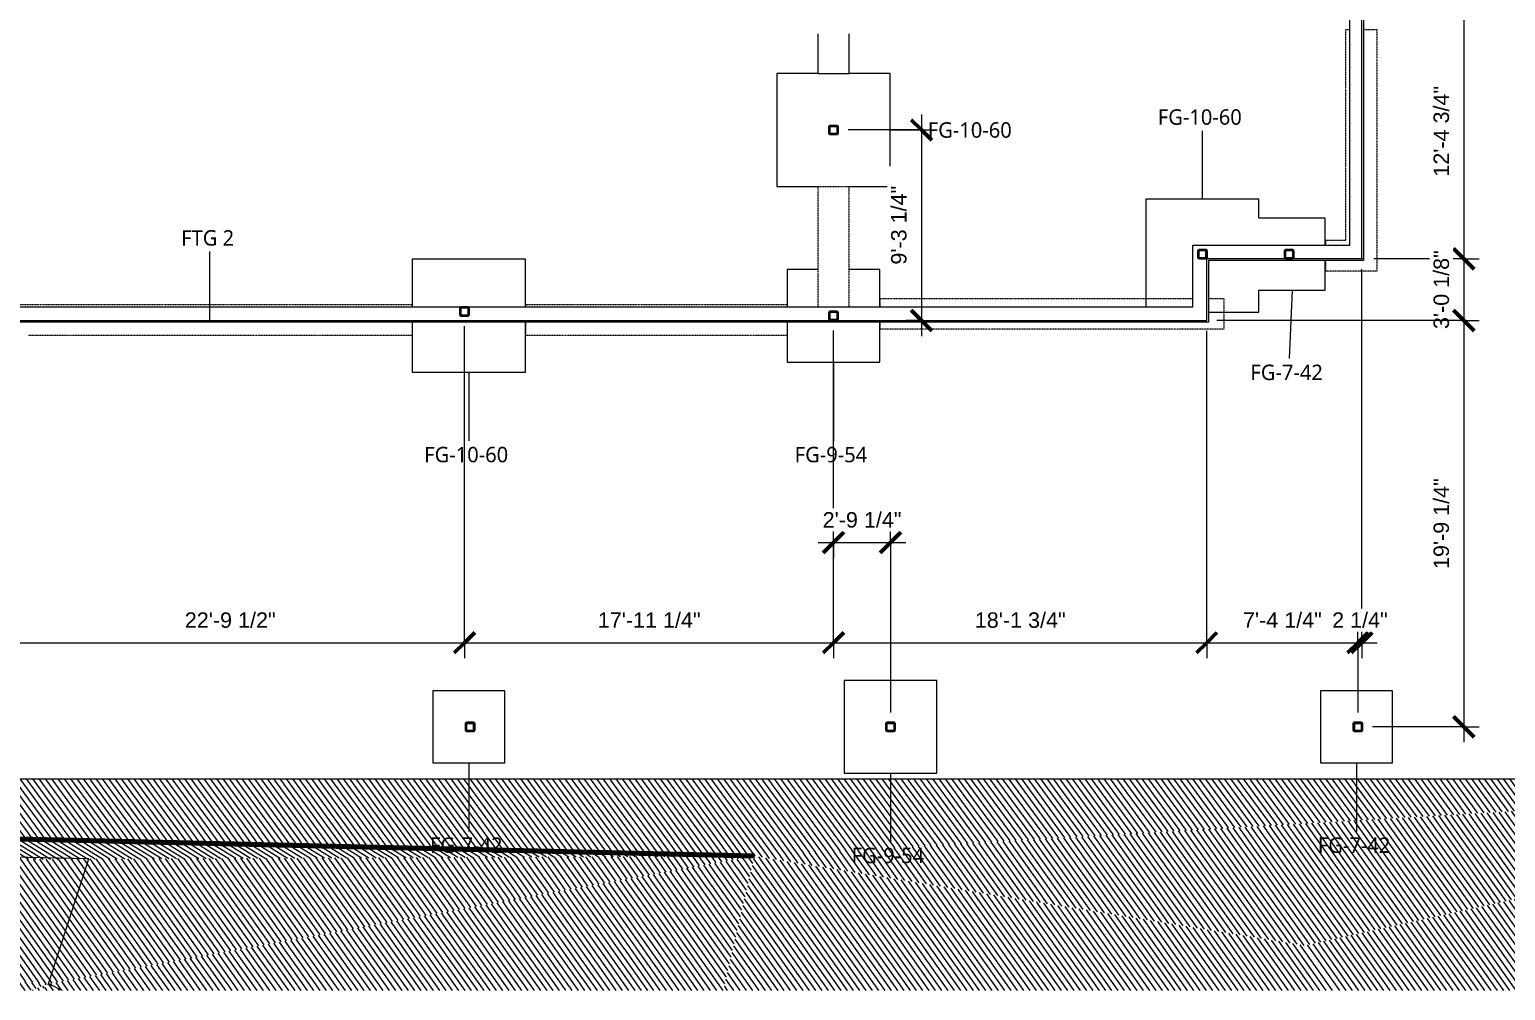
# Model space of a CAD drawing. Header units: inches. Extents: x -11546 to -8152, y -1759 to 1223.
# Drawn here: x -9999 to -9138, y -1759 to -1198 of the extents above; entities that cross this region are included whole.
import ezdxf

# ---------------------------------------------------------------- set-up
doc = ezdxf.new("R2010")
doc.units = ezdxf.units.IN
doc.header["$MEASUREMENT"] = 0
doc.linetypes.add('_Callout Lines', pattern=[0.3125, 0.1875, -0.0625, 0, -0.0625])
for name, color, linetype, lineweight in [('A-ANNO-DIMS', 211, 'Continuous', 9), ('A-ANNO-DIMS-96', 211, 'Continuous', 9), ('A-ANNO-IDEN', 131, 'Continuous', 9), ('A-WALL', 113, 'Continuous', 13), ('C-TOPO', 7, 'Continuous', 9), ('C-TOPO-MAJR', 7, 'Continuous', 70), ('C-TOPO-MINR', 7, 'Continuous', 9), ('C-TOPO-PATT', 8, 'Continuous', 70), ('G-ANNO-TEXT', 231, 'Continuous', 9), ('S-COLS', 52, 'Continuous', 9), ('S-FNDN', 32, 'Continuous', 13)]:
    doc.layers.add(name, color=color, linetype=linetype, lineweight=lineweight)
doc.styles.add('Arial', font='arial.ttf', dxfattribs={"height": 9})
doc.styles.add('Arial_1', font='arial.ttf', dxfattribs={"height": 48})
doc.styles.add('Trebuchet MS', font='trebuc.ttf', dxfattribs={"height": 9})
doc.dimstyles.new('Linear_-_3_32__Arial', dxfattribs={"dimscale": 12, "dimtxt": 9.182335, "dimasz": 1, "dimexe": 0.75, "dimexo": 0.5, "dimgap": 0.5, "dimtad": 1, "dimdec": 3, "dimrnd": 0.125, "dimzin": 3, "dimdsep": 46, "dimlunit": 4, "dimtxsty": 'Arial', "dimblk1": 'OBLIQUE', "dimblk2": 'OBLIQUE', "dimsah": 1, "dimcen": 0.09, "dimdle": 0.75, "dimazin": 0, "dimtfac": 1, "dimtdec": 4, "dimtix": 1, "dimtmove": 0, "dimatfit": 3, "dimfxl": 1, "dimtvp": 1, "dimtfill": 1, "dimfrac": 2, "dimtolj": 1, "dimtzin": 0, "dimarcsym": 2})
pattern_1 = [(305.315, (-52819.284, -2606.334), (2.44795884, 1.7342138), [])]

# ---------------------------------------------------------------- blocks, each defined once
blk = doc.blocks.new('HSS-Hollow Structural Section-Column - HSS5X5X1_4-7563568-2 Main FND')
at = {"layer": 'S-COLS'}
h = blk.add_hatch(dxfattribs=at)
h.set_pattern_fill('FP_1', color=256, style=0, pattern_type=2)
h.set_pattern_definition([(315, (1362.639, -9745.1), (9.503515, 9.503515), []), (315, (1377.039, -9745.1), (9.503515, 9.503515), [])])
h.paths.add_polyline_path([(-2.5, 2.03), (-2.5, -2.03), (-2.36, -2.36), (-2.03, -2.5), (2.03, -2.5), (2.36, -2.36), (2.5, -2.03), (2.5, 2.03), (2.36, 2.36), (2.03, 2.5), (-2.03, 2.5), (-2.36, 2.36)])
h.paths.add_polyline_path([(-2.27, 2.03), (-2.2, 2.2), (-2.03, 2.27), (2.03, 2.27), (2.2, 2.2), (2.27, 2.03), (2.27, -2.03), (2.2, -2.2), (2.03, -2.27), (-2.03, -2.27), (-2.2, -2.2), (-2.27, -2.03)])
at = {"layer": 'S-COLS', "lineweight": 30}
for p, q in [((-2.5, 2.03), (-2.5, -2.03)), ((-2.27, -2.03), (-2.27, 2.03)), ((2.03, 2.5), (-2.03, 2.5)), ((-2.03, 2.27), (2.03, 2.27)), ((2.27, 2.03), (2.27, -2.03)), ((2.5, -2.03), (2.5, 2.03)), ((2.03, -2.27), (-2.03, -2.27)), ((-2.03, -2.5), (2.03, -2.5))]:
    blk.add_line(p, q, dxfattribs=at)
for centre, radius, start, end in [((-2.03, 2.03), 0.466, 90, 180), ((-2.03, 2.03), 0.233, 90, 180), ((2.03, 2.03), 0.466, 360, 90), ((2.03, 2.03), 0.233, 0, 90), ((-2.03, -2.03), 0.466, 180, 270), ((-2.03, -2.03), 0.233, 180, 270), ((2.03, -2.03), 0.466, 270, 360), ((2.03, -2.03), 0.233, 270, 360)]:
    blk.add_arc(centre, radius, start, end, dxfattribs=at)
blk = doc.blocks.new('HSS-Hollow Structural Section-Column - HSS5X5X1_4-7563586-2 Main FND')
at = {"layer": 'S-COLS'}
h = blk.add_hatch(dxfattribs=at)
h.set_pattern_fill('FP_2', color=256, style=0, pattern_type=2)
h.set_pattern_definition([(45, (9496.6, 1605.139), (-9.503515, 9.503515), []), (45, (9496.6, 1619.539), (-9.503515, 9.503515), [])])
h.paths.add_polyline_path([(2.03, -2.5), (2.36, -2.36), (2.5, -2.03), (2.5, 2.03), (2.36, 2.36), (2.03, 2.5), (-2.03, 2.5), (-2.36, 2.36), (-2.5, 2.03), (-2.5, -2.03), (-2.36, -2.36), (-2.03, -2.5)])
h.paths.add_polyline_path([(2.03, -2.27), (-2.03, -2.27), (-2.2, -2.2), (-2.27, -2.03), (-2.27, 2.03), (-2.2, 2.2), (-2.03, 2.27), (2.03, 2.27), (2.2, 2.2), (2.27, 2.03), (2.27, -2.03), (2.2, -2.2)])
at = {"layer": 'S-COLS', "lineweight": 30}
for p, q in [((-2.5, 2.03), (-2.5, -2.03)), ((-2.27, -2.03), (-2.27, 2.03)), ((2.03, 2.5), (-2.03, 2.5)), ((-2.03, 2.27), (2.03, 2.27)), ((2.27, 2.03), (2.27, -2.03)), ((2.5, -2.03), (2.5, 2.03)), ((2.03, -2.27), (-2.03, -2.27)), ((-2.03, -2.5), (2.03, -2.5))]:
    blk.add_line(p, q, dxfattribs=at)
for centre, radius, start, end in [((-2.03, 2.03), 0.466, 90, 180), ((-2.03, 2.03), 0.233, 90, 180), ((2.03, 2.03), 0.466, 360, 90), ((2.03, 2.03), 0.233, 0, 90), ((-2.03, -2.03), 0.466, 180, 270), ((-2.03, -2.03), 0.233, 180, 270), ((2.03, -2.03), 0.233, 270, 360), ((2.03, -2.03), 0.466, 270, 360)]:
    blk.add_arc(centre, radius, start, end, dxfattribs=at)
blk = doc.blocks.new('HSS-Hollow Structural Section-Column - HSS5X5X1_4-7563570-2 Main FND')
at = {"layer": 'S-COLS'}
h = blk.add_hatch(dxfattribs=at)
h.set_pattern_fill('FP_9', color=256, style=0, pattern_type=2)
h.set_pattern_definition([(45, (9529.806, 1365.139), (-9.503515, 9.503515), []), (45, (9529.806, 1379.539), (-9.503515, 9.503515), [])])
h.paths.add_polyline_path([(2.03, -2.5), (2.36, -2.36), (2.5, -2.03), (2.5, 2.03), (2.36, 2.36), (2.03, 2.5), (-2.03, 2.5), (-2.36, 2.36), (-2.5, 2.03), (-2.5, -2.03), (-2.36, -2.36), (-2.03, -2.5)])
h.paths.add_polyline_path([(-2.03, -2.27), (-2.2, -2.2), (-2.27, -2.03), (-2.27, 2.03), (-2.2, 2.2), (-2.03, 2.27), (2.03, 2.27), (2.2, 2.2), (2.27, 2.03), (2.27, -2.03), (2.2, -2.2), (2.03, -2.27)])
at = {"layer": 'S-COLS', "lineweight": 30}
for p, q in [((-2.5, 2.03), (-2.5, -2.03)), ((-2.27, -2.03), (-2.27, 2.03)), ((2.03, 2.5), (-2.03, 2.5)), ((-2.03, 2.27), (2.03, 2.27)), ((2.27, 2.03), (2.27, -2.03)), ((2.5, -2.03), (2.5, 2.03)), ((2.03, -2.27), (-2.03, -2.27)), ((-2.03, -2.5), (2.03, -2.5))]:
    blk.add_line(p, q, dxfattribs=at)
for centre, radius, start, end in [((-2.03, 2.03), 0.466, 90, 180), ((-2.03, 2.03), 0.233, 90, 180), ((2.03, 2.03), 0.466, 360, 90), ((2.03, 2.03), 0.233, 0, 90), ((-2.03, -2.03), 0.466, 180, 270), ((-2.03, -2.03), 0.233, 180, 270), ((2.03, -2.03), 0.233, 270, 360), ((2.03, -2.03), 0.466, 270, 360)]:
    blk.add_arc(centre, radius, start, end, dxfattribs=at)
blk = doc.blocks.new('HSS-Hollow Structural Section-Column - HSS5X5X1_4-7633084-2 Main FND')
at = {"layer": 'S-COLS', "lineweight": 30}
for p, q in [((-2.5, -2.034), (-2.5, 2.034)), ((-2.267, 2.034), (-2.267, -2.034)), ((-2.034, 2.5), (2.034, 2.5)), ((2.034, 2.267), (-2.034, 2.267)), ((2.267, -2.034), (2.267, 2.034)), ((2.5, 2.034), (2.5, -2.034)), ((-2.034, -2.267), (2.034, -2.267)), ((2.034, -2.5), (-2.034, -2.5))]:
    blk.add_line(p, q, dxfattribs=at)
for centre, radius, start, end in [((-2.034, 2.034), 0.466, 90, 180), ((-2.034, 2.034), 0.233, 90, 180), ((2.034, 2.034), 0.466, 0, 90), ((2.034, 2.034), 0.233, 0, 90), ((-2.034, -2.034), 0.466, 180, 270), ((-2.034, -2.034), 0.233, 180, 270), ((2.034, -2.034), 0.233, 270, 360), ((2.034, -2.034), 0.466, 270, 0)]:
    blk.add_arc(centre, radius, start, end, dxfattribs=at)
blk = doc.blocks.new('HSS-Hollow Structural Section-Column - HSS5X5X1_4-7615501-2 Main FND')
at = {"layer": 'S-COLS', "lineweight": 30}
for p, q in [((-2.5, 2.034), (-2.5, -2.034)), ((-2.267, -2.034), (-2.267, 2.034)), ((2.034, 2.5), (-2.034, 2.5)), ((-2.034, 2.267), (2.034, 2.267)), ((2.267, 2.034), (2.267, -2.034)), ((2.5, -2.034), (2.5, 2.034)), ((2.034, -2.267), (-2.034, -2.267)), ((-2.034, -2.5), (2.034, -2.5))]:
    blk.add_line(p, q, dxfattribs=at)
for centre, radius, start, end in [((-2.034, 2.034), 0.466, 90, 180), ((-2.034, 2.034), 0.233, 90, 180), ((2.034, 2.034), 0.466, 360, 90), ((2.034, 2.034), 0.233, 0, 90), ((-2.034, -2.034), 0.466, 180, 270), ((-2.034, -2.034), 0.233, 180, 270), ((2.034, -2.034), 0.466, 270, 360), ((2.034, -2.034), 0.233, 270, 360)]:
    blk.add_arc(centre, radius, start, end, dxfattribs=at)
blk = doc.blocks.new('HSS-Hollow Structural Section-Column - HSS5X5X1_4-7603021-2 Main FND')
at = {"layer": 'S-COLS'}
h = blk.add_hatch(dxfattribs=at)
h.set_pattern_fill('FP_18', color=256, style=0, pattern_type=2)
h.set_pattern_definition([(45, (9314.6, 1329.139), (-9.503515, 9.503515), []), (45, (9314.6, 1343.539), (-9.503515, 9.503515), [])])
h.paths.add_polyline_path([(-2.03, -2.5), (2.03, -2.5), (2.36, -2.36), (2.5, -2.03), (2.5, 2.03), (2.36, 2.36), (2.03, 2.5), (-2.03, 2.5), (-2.36, 2.36), (-2.5, 2.03), (-2.5, -2.03), (-2.36, -2.36)])
h.paths.add_polyline_path([(-2.03, -2.27), (-2.2, -2.2), (-2.27, -2.03), (-2.27, 2.03), (-2.2, 2.2), (-2.03, 2.27), (2.03, 2.27), (2.2, 2.2), (2.27, 2.03), (2.27, -2.03), (2.2, -2.2), (2.03, -2.27)])
at = {"layer": 'S-COLS', "lineweight": 30}
for p, q in [((-2.5, 2.03), (-2.5, -2.03)), ((-2.27, -2.03), (-2.27, 2.03)), ((2.03, 2.5), (-2.03, 2.5)), ((-2.03, 2.27), (2.03, 2.27)), ((2.27, 2.03), (2.27, -2.03)), ((2.5, -2.03), (2.5, 2.03)), ((2.03, -2.27), (-2.03, -2.27)), ((-2.03, -2.5), (2.03, -2.5))]:
    blk.add_line(p, q, dxfattribs=at)
for centre, radius, start, end in [((-2.03, 2.03), 0.466, 90, 180), ((-2.03, 2.03), 0.233, 90, 180), ((2.03, 2.03), 0.466, 360, 90), ((2.03, 2.03), 0.233, 0, 90), ((-2.03, -2.03), 0.466, 180, 270), ((-2.03, -2.03), 0.233, 180, 270), ((2.03, -2.03), 0.233, 270, 360), ((2.03, -2.03), 0.466, 270, 360)]:
    blk.add_arc(centre, radius, start, end, dxfattribs=at)
blk = doc.blocks.new('Spread FTG - 60-V9-2 Main FND')
at = {"layer": 'S-FNDN'}
for p, q in [((-33, 33), (-33, -33)), ((-9, 33), (-33, 33)), ((33, 33), (9, 33)), ((33, -33), (33, 33)), ((-33, -33), (-9, -33)), ((9, -33), (33, -33))]:
    blk.add_line(p, q, dxfattribs=at)
blk = doc.blocks.new('Spread FTG - 52-7569020-2 Main FND')
at = {"layer": 'S-FNDN'}
for p, q in [((-27, 27), (-27, 5.1875)), ((-9, 27), (-27, 27)), ((27, 27), (9, 27)), ((27, 5.1875), (27, 27)), ((-27, -3.8125), (-27, -27)), ((27, -27), (27, -3.8125)), ((-27, -27), (27, -27))]:
    blk.add_line(p, q, dxfattribs=at)
blk = doc.blocks.new('Spread FTG - 60-V10-2 Main FND')
at = {"layer": 'S-FNDN'}
for p, q in [((-33, 33), (-33, 5.1875)), ((33, 33), (-33, 33)), ((33, 5.1875), (33, 33)), ((-33, -3.8125), (-33, -33)), ((33, -33), (33, -3.8125)), ((-33, -33), (33, -33))]:
    blk.add_line(p, q, dxfattribs=at)
blk = doc.blocks.new('Spread FTG - 52-V25-2 Main FND')
at = {"layer": 'S-FNDN'}
for p, q in [((-27, 27), (-27, -27)), ((27, 27), (-27, 27)), ((27, -27), (27, 27)), ((-27, -27), (27, -27))]:
    blk.add_line(p, q, dxfattribs=at)
blk = doc.blocks.new('HSS-Hollow Structural Section-Column - HSS5X5X1_4-V30-2 Main FND')
at = {"layer": 'S-COLS'}
h = blk.add_hatch(dxfattribs=at)
h.set_pattern_fill('FP_138', color=256, style=0, pattern_type=2)
h.set_pattern_definition([(45, (9223.85, 1605.139), (-9.503515, 9.503515), []), (45, (9223.85, 1619.539), (-9.503515, 9.503515), [])])
h.paths.add_polyline_path([(-2.03, -2.5), (2.03, -2.5), (2.36, -2.36), (2.5, -2.03), (2.5, 2.03), (2.36, 2.36), (2.03, 2.5), (-2.03, 2.5), (-2.36, 2.36), (-2.5, 2.03), (-2.5, -2.03), (-2.36, -2.36)])
h.paths.add_polyline_path([(2.03, -2.27), (-2.03, -2.27), (-2.2, -2.2), (-2.27, -2.03), (-2.27, 2.03), (-2.2, 2.2), (-2.03, 2.27), (2.03, 2.27), (2.2, 2.2), (2.27, 2.03), (2.27, -2.03), (2.2, -2.2)])
at = {"layer": 'S-COLS', "lineweight": 30}
for p, q in [((-2.5, 2.03), (-2.5, -2.03)), ((-2.27, -2.03), (-2.27, 2.03)), ((2.03, 2.5), (-2.03, 2.5)), ((-2.03, 2.27), (2.03, 2.27)), ((2.27, 2.03), (2.27, -2.03)), ((2.5, -2.03), (2.5, 2.03)), ((2.03, -2.27), (-2.03, -2.27)), ((-2.03, -2.5), (2.03, -2.5))]:
    blk.add_line(p, q, dxfattribs=at)
for centre, radius, start, end in [((-2.03, 2.03), 0.466, 90, 180), ((-2.03, 2.03), 0.233, 90, 180), ((2.03, 2.03), 0.466, 360, 90), ((2.03, 2.03), 0.233, 0, 90), ((-2.03, -2.03), 0.466, 180, 270), ((-2.03, -2.03), 0.233, 180, 270), ((2.03, -2.03), 0.233, 270, 360), ((2.03, -2.03), 0.466, 270, 360)]:
    blk.add_arc(centre, radius, start, end, dxfattribs=at)
blk = doc.blocks.new('HSS-Hollow Structural Section-Column - HSS5X5X1_4-V31-2 Main FND')
at = {"layer": 'S-COLS'}
h = blk.add_hatch(dxfattribs=at)
h.set_pattern_fill('FP_139', color=256, style=0, pattern_type=2)
h.set_pattern_definition([(45, (9741.85, 1605.139), (-9.503515, 9.503515), []), (45, (9741.85, 1619.539), (-9.503515, 9.503515), [])])
h.paths.add_polyline_path([(2.03, -2.5), (2.36, -2.36), (2.5, -2.03), (2.5, 2.03), (2.36, 2.36), (2.03, 2.5), (-2.03, 2.5), (-2.36, 2.36), (-2.5, 2.03), (-2.5, -2.03), (-2.36, -2.36), (-2.03, -2.5)])
h.paths.add_polyline_path([(-2.03, -2.27), (-2.2, -2.2), (-2.27, -2.03), (-2.27, 2.03), (-2.2, 2.2), (-2.03, 2.27), (2.03, 2.27), (2.2, 2.2), (2.27, 2.03), (2.27, -2.03), (2.2, -2.2), (2.03, -2.27)])
at = {"layer": 'S-COLS', "lineweight": 30}
for p, q in [((-2.5, 2.03), (-2.5, -2.03)), ((-2.27, -2.03), (-2.27, 2.03)), ((2.03, 2.5), (-2.03, 2.5)), ((-2.03, 2.27), (2.03, 2.27)), ((2.27, 2.03), (2.27, -2.03)), ((2.5, -2.03), (2.5, 2.03)), ((2.03, -2.27), (-2.03, -2.27)), ((-2.03, -2.5), (2.03, -2.5))]:
    blk.add_line(p, q, dxfattribs=at)
for centre, radius, start, end in [((-2.03, 2.03), 0.466, 90, 180), ((-2.03, 2.03), 0.233, 90, 180), ((2.03, 2.03), 0.466, 360, 90), ((2.03, 2.03), 0.233, 0, 90), ((-2.03, -2.03), 0.466, 180, 270), ((-2.03, -2.03), 0.233, 180, 270), ((2.03, -2.03), 0.233, 270, 360), ((2.03, -2.03), 0.466, 270, 360)]:
    blk.add_arc(centre, radius, start, end, dxfattribs=at)
blk = doc.blocks.new('DIMBLOCK22-2 Main FND')
at = {"layer": 'A-ANNO-DIMS-96'}
for p, q in [((-10018.64, -1555.97), (-10018.64, -1373.95)), ((-9745.1, -1555.97), (-9745.1, -1371.14)), ((-10018.64, -1555.97), (-9745.1, -1555.97)), ((-10018.64, -1555.97), (-10018.64, -1564.97)), ((-9745.1, -1555.97), (-9745.1, -1564.97))]:
    blk.add_line(p, q, dxfattribs=at)
at = {"layer": 'A-ANNO-DIMS-96', "lineweight": 50}
for p, q in [((-10018.64, -1555.97), (-10012.64, -1549.97)), ((-9745.1, -1555.97), (-9739.1, -1549.97)), ((-10018.64, -1555.97), (-10024.64, -1561.97)), ((-9745.1, -1555.97), (-9751.1, -1561.97))]:
    blk.add_line(p, q, dxfattribs=at)
at = {"layer": 'A-ANNO-DIMS-96', "color": 0, "insert": (-9908.29, -1538.28), "char_height": 9, "width": 63.4005, "attachment_point": 1, "line_spacing_factor": 0.941778, "style": 'Arial', "bg_fill": 3, "box_fill_scale": 1.25, "bg_fill_color": 9, "bg_fill_true_color": 13158600, "bg_fill_transparency": 0}
blk.add_mtext('22\'-9 1/2"', dxfattribs=at)
blk = doc.blocks.new('_Oblique')
at = {"color": 0, "linetype": 'ByBlock', "lineweight": -2}
blk.add_line((-0.5, -0.5), (0.5, 0.5), dxfattribs=at)
blk = doc.blocks.new('DIMBLOCK23-2 Main FND')
at = {"layer": 'A-ANNO-DIMS-96'}
for p, q in [((-9745.1, -1555.97), (-9745.1, -1371.14)), ((-9529.81, -1555.97), (-9529.81, -1398.14)), ((-9745.1, -1555.97), (-9529.81, -1555.97)), ((-9745.1, -1555.97), (-9745.1, -1564.97)), ((-9529.81, -1555.97), (-9529.81, -1564.97))]:
    blk.add_line(p, q, dxfattribs=at)
at = {"layer": 'A-ANNO-DIMS-96', "lineweight": 50}
for p, q in [((-9745.1, -1555.97), (-9739.1, -1549.97)), ((-9529.81, -1555.97), (-9523.81, -1549.97)), ((-9745.1, -1555.97), (-9751.1, -1561.97)), ((-9529.81, -1555.97), (-9535.81, -1561.97))]:
    blk.add_line(p, q, dxfattribs=at)
at = {"layer": 'A-ANNO-DIMS-96', "color": 0, "insert": (-9667.33, -1538.28), "char_height": 9, "width": 71.707, "attachment_point": 1, "line_spacing_factor": 0.941778, "style": 'Arial', "bg_fill": 3, "box_fill_scale": 1.25, "bg_fill_color": 9, "bg_fill_true_color": 13158600, "bg_fill_transparency": 0}
blk.add_mtext('17\'-11 1/4"', dxfattribs=at)
blk = doc.blocks.new('DIMBLOCK24-2 Main FND')
at = {"layer": 'A-ANNO-DIMS-96'}
for p, q in [((-9312.1, -1555.97), (-9312.1, -1373.95)), ((-9529.81, -1555.97), (-9529.81, -1398.14)), ((-9529.81, -1555.97), (-9312.1, -1555.97)), ((-9529.81, -1555.97), (-9529.81, -1564.97)), ((-9312.1, -1555.97), (-9312.1, -1564.97))]:
    blk.add_line(p, q, dxfattribs=at)
at = {"layer": 'A-ANNO-DIMS-96', "lineweight": 50}
for p, q in [((-9529.81, -1555.97), (-9523.81, -1549.97)), ((-9312.1, -1555.97), (-9306.1, -1549.97)), ((-9529.81, -1555.97), (-9535.81, -1561.97)), ((-9312.1, -1555.97), (-9318.1, -1561.97))]:
    blk.add_line(p, q, dxfattribs=at)
at = {"layer": 'A-ANNO-DIMS-96', "color": 0, "insert": (-9447.37, -1538.28), "char_height": 9, "width": 63.4005, "attachment_point": 1, "line_spacing_factor": 0.941778, "style": 'Arial', "bg_fill": 3, "box_fill_scale": 1.25, "bg_fill_color": 9, "bg_fill_true_color": 13158600, "bg_fill_transparency": 0}
blk.add_mtext('18\'-1 3/4"', dxfattribs=at)
blk = doc.blocks.new('DIMBLOCK25-2 Main FND')
at = {"layer": 'A-ANNO-DIMS-96'}
for p, q in [((-9312.1, -1555.97), (-9312.1, -1373.95)), ((-9223.85, -1555.97), (-9223.85, -1546.97)), ((-9312.1, -1555.97), (-9223.85, -1555.97)), ((-9312.1, -1555.97), (-9312.1, -1564.97)), ((-9223.85, -1555.97), (-9223.85, -1596.64))]:
    blk.add_line(p, q, dxfattribs=at)
at = {"layer": 'A-ANNO-DIMS-96', "lineweight": 50}
for p, q in [((-9312.1, -1555.97), (-9306.1, -1549.97)), ((-9223.85, -1555.97), (-9217.85, -1549.97)), ((-9312.1, -1555.97), (-9318.1, -1561.97)), ((-9223.85, -1555.97), (-9229.85, -1561.97))]:
    blk.add_line(p, q, dxfattribs=at)
at = {"layer": 'A-ANNO-DIMS-96', "color": 0, "insert": (-9290.93, -1538.28), "char_height": 9, "width": 55.094, "attachment_point": 1, "line_spacing_factor": 0.941778, "style": 'Arial', "bg_fill": 3, "box_fill_scale": 1.25, "bg_fill_color": 9, "bg_fill_true_color": 13158600, "bg_fill_transparency": 0}
blk.add_mtext('7\'-4 1/4"', dxfattribs=at)
blk = doc.blocks.new('DIMBLOCK26-2 Main FND')
at = {"layer": 'A-ANNO-DIMS-96'}
for p, q in [((-9221.6, -1555.97), (-9221.6, -1337.89)), ((-9223.85, -1555.97), (-9223.85, -1546.97)), ((-9223.85, -1555.97), (-9212.6, -1555.97)), ((-9223.85, -1555.97), (-9223.85, -1596.64)), ((-9221.6, -1555.97), (-9221.6, -1564.97))]:
    blk.add_line(p, q, dxfattribs=at)
at = {"layer": 'A-ANNO-DIMS-96', "lineweight": 50}
for p, q in [((-9223.85, -1555.97), (-9217.85, -1549.97)), ((-9221.6, -1555.97), (-9215.6, -1549.97)), ((-9223.85, -1555.97), (-9229.85, -1561.97)), ((-9221.6, -1555.97), (-9227.6, -1561.97))]:
    blk.add_line(p, q, dxfattribs=at)
at = {"layer": 'A-ANNO-DIMS-96', "color": 0, "insert": (-9238.9, -1538.28), "char_height": 9, "width": 38.8201, "attachment_point": 1, "line_spacing_factor": 0.941778, "style": 'Arial', "bg_fill": 3, "box_fill_scale": 1.25, "bg_fill_color": 9, "bg_fill_true_color": 13158600, "bg_fill_transparency": 0}
blk.add_mtext('2 1/4"', dxfattribs=at)
blk = doc.blocks.new('DIMBLOCK44-2 Main FND')
at = {"layer": 'A-ANNO-DIMS-96'}
for p, q in [((-9529.81, -1497.43), (-9529.81, -1373.64)), ((-9496.6, -1497.43), (-9496.6, -1488.43)), ((-9538.81, -1497.43), (-9487.6, -1497.43)), ((-9529.81, -1497.43), (-9529.81, -1506.43)), ((-9496.6, -1497.43), (-9496.6, -1596.64))]:
    blk.add_line(p, q, dxfattribs=at)
at = {"layer": 'A-ANNO-DIMS-96', "lineweight": 50}
for p, q in [((-9529.81, -1497.43), (-9535.81, -1503.43)), ((-9529.81, -1497.43), (-9523.81, -1491.43)), ((-9496.6, -1497.43), (-9502.6, -1503.43)), ((-9496.6, -1497.43), (-9490.6, -1491.43))]:
    blk.add_line(p, q, dxfattribs=at)
at = {"layer": 'A-ANNO-DIMS-96', "color": 0, "insert": (-9536.16, -1479.75), "char_height": 9, "width": 55.094, "attachment_point": 1, "line_spacing_factor": 0.941778, "style": 'Arial', "bg_fill": 3, "box_fill_scale": 1.25, "bg_fill_color": 9, "bg_fill_true_color": 13158600, "bg_fill_transparency": 0}
blk.add_mtext('2\'-9 1/4"', dxfattribs=at)
blk = doc.blocks.new('DIMBLOCK45-2 Main FND')
at = {"layer": 'A-ANNO-DIMS-96'}
for p, q in [((-9478.55, -1247.65), (-9478.55, -1376.95)), ((-9478.55, -1256.65), (-9521.31, -1256.65)), ((-9478.55, -1256.65), (-9469.55, -1256.65)), ((-9478.55, -1367.95), (-9487.55, -1367.95)), ((-9478.55, -1367.95), (-9476.06, -1367.95))]:
    blk.add_line(p, q, dxfattribs=at)
at = {"layer": 'A-ANNO-DIMS-96', "lineweight": 50}
for p, q in [((-9478.55, -1256.65), (-9484.55, -1250.65)), ((-9478.55, -1256.65), (-9472.55, -1262.65)), ((-9478.55, -1367.95), (-9484.55, -1361.95)), ((-9478.55, -1367.95), (-9472.55, -1373.95))]:
    blk.add_line(p, q, dxfattribs=at)
at = {"layer": 'A-ANNO-DIMS-96', "color": 0, "insert": (-9496.23, -1335.26), "char_height": 9, "width": 55.094, "attachment_point": 1, "rotation": 90, "line_spacing_factor": 0.941778, "style": 'Arial', "bg_fill": 3, "box_fill_scale": 1.25, "bg_fill_color": 9, "bg_fill_true_color": 13158600, "bg_fill_transparency": 0}
blk.add_mtext('9\'-3 1/4"', dxfattribs=at)
blk = doc.blocks.new('DIMBLOCK51-2 Main FND')
at = {"layer": 'A-ANNO-DIMS-96', "lineweight": 50}
for p, q in [((-9162.05, -1183.14), (-9168.05, -1177.14)), ((-9162.05, -1183.14), (-9156.05, -1189.14)), ((-9162.05, -1331.89), (-9168.05, -1325.89)), ((-9162.05, -1331.89), (-9156.05, -1337.89))]:
    blk.add_line(p, q, dxfattribs=at)
at = {"layer": 'A-ANNO-DIMS-96'}
for p, q in [((-9162.05, -1183.14), (-9214.6, -1183.14)), ((-9162.05, -1183.14), (-9162.05, -1331.89)), ((-9162.05, -1183.14), (-9153.05, -1183.14)), ((-9162.05, -1331.89), (-9214.6, -1331.89)), ((-9162.05, -1331.89), (-9153.05, -1331.89))]:
    blk.add_line(p, q, dxfattribs=at)
at = {"layer": 'A-ANNO-DIMS-96', "color": 0, "insert": (-9179.73, -1283.93), "char_height": 9, "width": 63.4005, "attachment_point": 1, "rotation": 90, "line_spacing_factor": 0.941778, "style": 'Arial', "bg_fill": 3, "box_fill_scale": 1.25, "bg_fill_color": 9, "bg_fill_true_color": 13158600, "bg_fill_transparency": 0}
blk.add_mtext('12\'-4 3/4"', dxfattribs=at)
blk = doc.blocks.new('DIMBLOCK52-2 Main FND')
at = {"layer": 'A-ANNO-DIMS-96', "lineweight": 50}
for p, q in [((-9162.05, -1331.89), (-9168.05, -1325.89)), ((-9162.05, -1331.89), (-9156.05, -1337.89)), ((-9162.05, -1367.95), (-9168.05, -1361.95)), ((-9162.05, -1367.95), (-9156.05, -1373.95))]:
    blk.add_line(p, q, dxfattribs=at)
at = {"layer": 'A-ANNO-DIMS-96'}
for p, q in [((-9162.05, -1331.89), (-9214.6, -1331.89)), ((-9162.05, -1331.89), (-9162.05, -1367.95)), ((-9162.05, -1331.89), (-9153.05, -1331.89)), ((-9162.05, -1367.95), (-9306.1, -1367.95)), ((-9162.05, -1367.95), (-9153.05, -1367.95))]:
    blk.add_line(p, q, dxfattribs=at)
at = {"layer": 'A-ANNO-DIMS-96', "color": 0, "insert": (-9179.73, -1372.88), "char_height": 9, "width": 55.094, "attachment_point": 1, "rotation": 90, "line_spacing_factor": 0.941778, "style": 'Arial', "bg_fill": 3, "box_fill_scale": 1.25, "bg_fill_color": 9, "bg_fill_true_color": 13158600, "bg_fill_transparency": 0}
blk.add_mtext('3\'-0 1/8"', dxfattribs=at)
blk = doc.blocks.new('DIMBLOCK53-2 Main FND')
at = {"layer": 'A-ANNO-DIMS-96'}
for p, q in [((-9162.05, -1367.95), (-9306.1, -1367.95)), ((-9162.05, -1367.95), (-9162.05, -1614.14)), ((-9162.05, -1367.95), (-9153.05, -1367.95)), ((-9162.05, -1605.14), (-9215.35, -1605.14)), ((-9162.05, -1605.14), (-9153.05, -1605.14))]:
    blk.add_line(p, q, dxfattribs=at)
at = {"layer": 'A-ANNO-DIMS-96', "lineweight": 50}
for p, q in [((-9162.05, -1367.95), (-9168.05, -1361.95)), ((-9162.05, -1367.95), (-9156.05, -1373.95)), ((-9162.05, -1605.14), (-9168.05, -1599.14)), ((-9162.05, -1605.14), (-9156.05, -1611.14))]:
    blk.add_line(p, q, dxfattribs=at)
at = {"layer": 'A-ANNO-DIMS-96', "color": 0, "insert": (-9179.73, -1512.96), "char_height": 9, "width": 63.4005, "attachment_point": 1, "rotation": 90, "line_spacing_factor": 0.941778, "style": 'Arial', "bg_fill": 3, "box_fill_scale": 1.25, "bg_fill_color": 9, "bg_fill_true_color": 13158600, "bg_fill_transparency": 0}
blk.add_mtext('19\'-9 1/4"', dxfattribs=at)

msp = doc.modelspace()

# ---------------------------------------------------------------- hatches: boundary and pattern name
at = {"layer": 'C-TOPO-PATT', "lineweight": 9}
h = msp.add_hatch(dxfattribs=at)
h.set_pattern_fill('FP_129', color=256, style=0, pattern_type=2)
h.set_pattern_definition([(306.314, (-52817.724, -2538.191), (2.43200637, 1.72291754), [])])
h.paths.add_polyline_path([(-9575.9079, -1680.5204), (-8813.8792, -1635.4805), (-11340.1237, -1635.5963), (-11340.1237, -1640.125), (-9905.6349, -1672.9706)])
h = msp.add_hatch(dxfattribs=at)
h.set_pattern_fill('FP_105', color=256, style=0, pattern_type=2)
h.set_pattern_definition([(305.463, (-52812.789, -2566.403), (2.44469786, 1.73191459), [])])
h.paths.add_polyline_path([(-9254.7809, -1732.7527), (-8813.8792, -1635.4805), (-9575.9079, -1680.5204), (-9367.7017, -1714.3858)])
h = msp.add_hatch(dxfattribs=at)
h.set_pattern_fill('FP_104', color=256, style=0, pattern_type=2)
h.set_pattern_definition([(305.316, (-52795.099, -2588.447), (2.4471415, 1.73363765), [])])
h.paths.add_polyline_path([(-9235.3598, -1759.0122), (-9069.0281, -1759.0122), (-8813.8792, -1635.4805), (-9254.7809, -1732.7527)])
h = msp.add_hatch(dxfattribs=at)
h.set_pattern_fill('FP_130', color=256, style=0, pattern_type=2)
h.set_pattern_definition([(328.268, (-52794.576, -1527.25), (2.02648987, 1.43580142), [])])
h.paths.add_polyline_path([(-10740.8027, -1685.5404), (-9575.9079, -1680.5204), (-11340.1237, -1640.125), (-11340.1237, -1647.977), (-10805.7623, -1681.4689)])
h = msp.add_hatch(dxfattribs=at)
h.set_pattern_fill('FP_99', color=256, style=0, pattern_type=2)
h.set_pattern_definition([(305.286, (-52778.199, -2619.62), (2.44714197, 1.73363765), [])])
h.paths.add_polyline_path([(-9987.8181, -1755.2107), (-9575.9079, -1680.5204), (-10740.8027, -1685.5404), (-10308.5137, -1725.5382)])
h = msp.add_hatch(dxfattribs=at)
h.set_pattern_fill('FP_97', color=256, style=0, pattern_type=2)
h.set_pattern_definition([(305.292, (-52781.584, -2635.055), (2.4479615, 1.73421046), [])])
h.paths.add_polyline_path([(-10622.8793, -1759.0122), (-9998.3363, -1759.0122), (-9987.8181, -1755.2107), (-10740.8027, -1685.5404), (-10687.3776, -1759.0122)])
h = msp.add_hatch(dxfattribs=at)
h.set_pattern_fill('FP_101', color=256, style=0, pattern_type=2)
h.set_pattern_definition([(305.376, (-52799.47, -2563.689), (2.44551183, 1.7324812), [])])
h.paths.add_polyline_path([(-9905.6349, -1759.0122), (-9686.7054, -1759.0122), (-9575.9079, -1680.5204), (-9987.8181, -1755.2107), (-9979.6366, -1759.0122)])
h = msp.add_hatch(dxfattribs=at)
h.set_pattern_fill('FP_100', color=256, style=0, pattern_type=2)
h.set_pattern_definition([(305.195, (-52647.506, -2646.211), (2.44551446, 1.73248592), [])])
h.paths.add_polyline_path([(-9594.1292, -1759.0122), (-9575.9079, -1680.5204), (-9686.7054, -1759.0122)])
h = msp.add_hatch(dxfattribs=at)
h.set_pattern_fill('FP_24', color=256, style=0, pattern_type=2)
h.set_pattern_definition(pattern_1)
h.paths.add_polyline_path([(-9235.3598, -1759.0122), (-9254.7809, -1732.7527), (-9575.9079, -1680.5204), (-9594.1292, -1759.0122), (-9280.2911, -1759.0122)])
h = msp.add_hatch(dxfattribs=at)
h.set_pattern_fill('FP_98', color=256, style=0, pattern_type=2)
h.set_pattern_definition([(305.293, (-52771.609, -2653.515), (2.4479659, 1.7342042), [])])
h.paths.add_polyline_path([(-9987.8181, -1755.2107), (-9998.3363, -1759.0122), (-9991.5802, -1759.0122)])
h = msp.add_hatch(dxfattribs=at)
h.set_pattern_fill('FP_24', color=256, style=0, pattern_type=2)
h.set_pattern_definition(pattern_1)
h.paths.add_polyline_path([(-9987.8181, -1759.0122), (-9979.6366, -1759.0122), (-9987.8181, -1755.2107), (-9991.5802, -1759.0122), (-9989.0474, -1759.0122)])

# ---------------------------------------------------------------- linework, layer by layer
at = {"layer": 'A-ANNO-IDEN'}
for p, q in [((-9314.5908, -1297.0767), (-9314.6044, -1257.0829)), ((-9742.5999, -1626.1392), (-9742.6135, -1666.158)), ((-9224.5999, -1626.1392), (-9224.6135, -1666.158)), ((-9496.5999, -1632.1392), (-9496.6135, -1672.158))]:
    msp.add_line(p, q, dxfattribs=at)
at = {"layer": 'A-WALL'}
for p, q in [((-9538.8056, -1223.6543), (-9538.8056, -1148.8235)), ((-9520.8056, -1148.8235), (-9520.8056, -1223.6543)), ((-9221.5999, -1331.8892), (-9221.5999, -1183.1392)), ((-9220.5999, -1182.1392), (-9220.5999, -1332.8892)), ((-9228.5999, -1323.8892), (-9228.5999, -1191.1392)), ((-9538.8056, -1223.6543), (-9520.8056, -1223.6543)), ((-9320.0999, -1359.9517), (-9320.0999, -1323.8892)), ((-9320.0999, -1323.8892), (-9228.5999, -1323.8892)), ((-9312.0999, -1367.9517), (-9312.0999, -1331.8892)), ((-9220.5999, -1331.8892), (-9312.0999, -1331.8892)), ((-9311.0999, -1332.8892), (-9311.0999, -1368.9517)), ((-9220.5999, -1332.8892), (-9311.0999, -1332.8892)), ((-10021.9574, -1359.9517), (-9320.0999, -1359.9517)), ((-10018.6437, -1367.9517), (-9312.0999, -1367.9517)), ((-9311.0999, -1368.9517), (-10018.2295, -1368.9517))]:
    msp.add_line(p, q, dxfattribs=at)
at = {"layer": 'A-WALL', "linetype": '_Callout Lines'}
for p, q in [((-9230.8499, -1321.0767), (-9230.8499, -1198.0767)), ((-9230.8499, -1198.0767), (-9228.5999, -1198.0767)), ((-9220.5999, -1198.0767), (-9212.8499, -1198.0767)), ((-9212.8499, -1198.0767), (-9212.8499, -1339.0767)), ((-9538.8056, -1359.9517), (-9538.8056, -1289.6543)), ((-9538.8056, -1289.6543), (-9520.8056, -1289.6543)), ((-9520.8056, -1289.6543), (-9520.8056, -1359.9517)), ((-9242.8499, -1321.0767), (-9230.8499, -1321.0767)), ((-9242.8499, -1321.0767), (-9242.8499, -1323.8892)), ((-9242.8499, -1332.8892), (-9242.8499, -1339.0767)), ((-9212.8499, -1339.0767), (-9242.8499, -1339.0767)), ((-10023.8804, -1358.6392), (-9775.5999, -1358.6392)), ((-9775.5999, -1358.6392), (-9775.5999, -1359.9517)), ((-9709.5999, -1358.6392), (-9556.8056, -1358.6392)), ((-9709.5999, -1358.6392), (-9709.5999, -1359.9517)), ((-9556.8056, -1358.6392), (-9556.8056, -1359.9517)), ((-9502.8056, -1354.9517), (-9320.0999, -1354.9517)), ((-9502.8056, -1354.9517), (-9502.8056, -1359.9517)), ((-9311.0999, -1354.9517), (-9302.1169, -1354.9517)), ((-9302.1169, -1354.9517), (-9302.1169, -1372.9517)), ((-9775.5999, -1368.9517), (-9775.5999, -1376.6392)), ((-9709.5999, -1368.9517), (-9709.5999, -1376.6392)), ((-9556.8056, -1368.9517), (-9556.8056, -1376.6392)), ((-9502.8056, -1368.9517), (-9502.8056, -1372.9517)), ((-9775.5999, -1376.6392), (-9999.454, -1376.6392)), ((-9556.8056, -1376.6392), (-9709.5999, -1376.6392)), ((-9302.1169, -1372.9517), (-9502.8056, -1372.9517))]:
    msp.add_line(p, q, dxfattribs=at)
at = {"layer": 'C-TOPO'}
msp.add_line((-11340.1237, -1635.5963), (-8813.8792, -1635.4805), dxfattribs=at)
at = {"layer": 'C-TOPO-MAJR'}
msp.add_line((-9575.9079, -1680.5204), (-11340.1237, -1640.125), dxfattribs=at)
at = {"layer": 'C-TOPO-MINR'}
for p, q in [((-9964.2062, -1682.1938), (-11271.9414, -1652.2504)), ((-9987.8181, -1755.2107), (-9964.2062, -1682.1938)), ((-9979.6366, -1759.0122), (-9987.8181, -1755.2107))]:
    msp.add_line(p, q, dxfattribs=at)
at = {"layer": 'S-FNDN'}
for p, q in [((-9347.5908, -1297.0767), (-9347.5908, -1359.9517)), ((-9281.5908, -1297.0767), (-9347.5908, -1297.0767)), ((-9281.5908, -1308.1392), (-9281.5908, -1297.0767)), ((-9242.962, -1308.1392), (-9281.5908, -1308.1392)), ((-9242.962, -1323.8892), (-9242.962, -1308.1392)), ((-9242.962, -1350.1392), (-9242.962, -1332.8892)), ((-9281.5908, -1363.0767), (-9281.5908, -1350.1392)), ((-9281.5908, -1350.1392), (-9242.962, -1350.1392)), ((-9311.0999, -1363.0767), (-9281.5908, -1363.0767)), ((-9763.5999, -1584.1392), (-9763.5999, -1626.1392)), ((-9721.5999, -1584.1392), (-9763.5999, -1584.1392)), ((-9721.5999, -1626.1392), (-9721.5999, -1584.1392)), ((-9245.5999, -1584.1392), (-9245.5999, -1626.1392)), ((-9203.5999, -1584.1392), (-9245.5999, -1584.1392)), ((-9203.5999, -1626.1392), (-9203.5999, -1584.1392)), ((-9763.5999, -1626.1392), (-9721.5999, -1626.1392)), ((-9245.5999, -1626.1392), (-9203.5999, -1626.1392))]:
    msp.add_line(p, q, dxfattribs=at)

# ---------------------------------------------------------------- block references
at = {"layer": 'S-COLS', "lineweight": 30}
for name, p in [('HSS-Hollow Structural Section-Column - HSS5X5X1_4-7633084-2 Main FND', (-9529.8056, -1256.6543)), ('HSS-Hollow Structural Section-Column - HSS5X5X1_4-7603021-2 Main FND', (-9314.5999, -1329.1392)), ('HSS-Hollow Structural Section-Column - HSS5X5X1_4-7615501-2 Main FND', (-9263.962, -1329.1392)), ('HSS-Hollow Structural Section-Column - HSS5X5X1_4-7563570-2 Main FND', (-9529.8056, -1365.1392)), ('HSS-Hollow Structural Section-Column - HSS5X5X1_4-V31-2 Main FND', (-9741.8499, -1605.1392)), ('HSS-Hollow Structural Section-Column - HSS5X5X1_4-7563586-2 Main FND', (-9496.5999, -1605.1392)), ('HSS-Hollow Structural Section-Column - HSS5X5X1_4-V30-2 Main FND', (-9223.8499, -1605.1392))]:
    msp.add_blockref(name, p, dxfattribs=at)
at = {"layer": 'S-COLS', "lineweight": 30, "rotation": 89.99999999999991}
msp.add_blockref('HSS-Hollow Structural Section-Column - HSS5X5X1_4-7563568-2 Main FND', (-9745.0999, -1362.6392), dxfattribs=at)
at = {"layer": 'S-FNDN'}
for name, p in [('Spread FTG - 60-V9-2 Main FND', (-9529.8056, -1256.6543)), ('Spread FTG - 60-V10-2 Main FND', (-9742.5999, -1365.1392)), ('Spread FTG - 52-7569020-2 Main FND', (-9529.8056, -1365.1392)), ('Spread FTG - 52-V25-2 Main FND', (-9496.5999, -1605.1392))]:
    msp.add_blockref(name, p, dxfattribs=at)

# ---------------------------------------------------------------- texts
at = {"layer": 'A-ANNO-IDEN', "char_height": 9, "attachment_point": 1, "style": 'Trebuchet MS'}
for s, insert, width in [('FG-10-60', (-9340.6075, -1244.5955), 62.721), ('FTG 2', (-9910.4063, -1315.158), 40.299), ('FG-7-42', (-9765.234, -1669.658), 54.54), ('FG-7-42', (-9247.234, -1669.658), 54.54), ('FG-9-54', (-9519.234, -1675.658), 54.54)]:
    msp.add_mtext(s, dxfattribs=dict(at, insert=insert, width=width))

# ---------------------------------------------------------------- next in the draw order: texts
at = {"layer": 'G-ANNO-TEXT', "color": 7, "insert": (-9558.5299, -1140.3751), "char_height": 48, "width": 45.45, "attachment_point": 1, "style": 'Arial_1', "bg_fill": 3, "box_fill_scale": 1.25, "bg_fill_color": 9, "bg_fill_true_color": 13158600, "bg_fill_transparency": 0}
msp.add_mtext('2', dxfattribs=at)

# ---------------------------------------------------------------- next in the draw order: dimensions: what is measured, and where the dimension line sits
at = {"layer": 'A-ANNO-DIMS'}
dim = msp.add_linear_dim(base=(-9745.0999, -1555.9658), p1=(-10018.6437, -1367.9517), p2=(-9745.0999, -1365.1392), dimstyle='Linear_-_3_32__Arial', override={"dimpost": '<>', "dimfxl": 273.558251}, dxfattribs=at)
dim.commit()
dim.dimension.update_dxf_attribs({"geometry": 'DIMBLOCK22-2 Main FND', "text_midpoint": (-9881.8718, -1545.3123)})

# ---------------------------------------------------------------- next in the draw order: linework, layer by layer
at = {"layer": 'A-ANNO-IDEN'}
msp.add_line((-9893.6441, -1367.6392), (-9893.6441, -1327.6454), dxfattribs=at)

# ---------------------------------------------------------------- next in the draw order: dimensions: what is measured, and where the dimension line sits
at = {"layer": 'A-ANNO-DIMS'}
dim = msp.add_linear_dim(base=(-9529.8056, -1555.9658), p1=(-9745.0999, -1365.1392), p2=(-9529.8056, -1392.1392), dimstyle='Linear_-_3_32__Arial', override={"dimpost": '<>', "dimfxl": 216.98076}, dxfattribs=at)
dim.commit()
dim.dimension.update_dxf_attribs({"geometry": 'DIMBLOCK23-2 Main FND', "text_midpoint": (-9637.4528, -1545.3123)})

# ---------------------------------------------------------------- next in the draw order: linework, layer by layer
at = {"layer": 'A-ANNO-IDEN'}
msp.add_line((-9742.5999, -1398.1392), (-9742.6135, -1438.158), dxfattribs=at)

# ---------------------------------------------------------------- next in the draw order: texts
at = {"layer": 'A-ANNO-IDEN', "insert": (-9768.6167, -1441.658), "char_height": 9, "width": 62.721, "attachment_point": 1, "style": 'Trebuchet MS'}
msp.add_mtext('FG-10-60', dxfattribs=at)

# ---------------------------------------------------------------- next in the draw order: dimensions: what is measured, and where the dimension line sits
at = {"layer": 'A-ANNO-DIMS'}
dim = msp.add_linear_dim(base=(-9312.0999, -1555.9658), p1=(-9529.8056, -1392.1392), p2=(-9312.0999, -1367.9517), dimstyle='Linear_-_3_32__Arial', override={"dimpost": '<>', "dimfxl": 219.045183}, dxfattribs=at)
dim.commit()
dim.dimension.update_dxf_attribs({"geometry": 'DIMBLOCK24-2 Main FND', "text_midpoint": (-9420.9528, -1545.3093)})

# ---------------------------------------------------------------- next in the draw order: dimensions: what is measured, and where the dimension line sits
for base, p1, p2, override, picture, middle in [((-9496.5999, -1497.4313), (-9529.8056, -1367.6392), (-9496.5999, -1602.6392), {"dimpost": '<>', "dimfxl": 237.334398}, 'DIMBLOCK44-2 Main FND', (-9513.2028, -1486.7778)), ((-9223.8499, -1555.9658), (-9312.0999, -1367.9517), (-9223.8499, -1602.6392), {"dimpost": '<>', "dimfxl": 250.7315}, 'DIMBLOCK25-2 Main FND', (-9267.9749, -1545.3123))]:
    dim = msp.add_linear_dim(base=base, p1=p1, p2=p2, dimstyle='Linear_-_3_32__Arial', override=override, dxfattribs=at)
    dim.commit()
    dim.dimension.update_dxf_attribs({"geometry": picture, "text_midpoint": middle})

# ---------------------------------------------------------------- next in the draw order: linework, layer by layer
at = {"layer": 'A-ANNO-IDEN'}
for p, q in [((-9262.2764, -1350.1392), (-9263.9755, -1390.158)), ((-9529.8056, -1392.1392), (-9529.8192, -1438.158))]:
    msp.add_line(p, q, dxfattribs=at)

# ---------------------------------------------------------------- next in the draw order: texts
at = {"layer": 'A-ANNO-IDEN', "insert": (-9552.4396, -1441.658), "char_height": 9, "width": 54.54, "attachment_point": 1, "style": 'Trebuchet MS'}
msp.add_mtext('FG-9-54', dxfattribs=at)

# ---------------------------------------------------------------- next in the draw order: dimensions: what is measured, and where the dimension line sits
at = {"layer": 'A-ANNO-DIMS'}
dim = msp.add_linear_dim(base=(-9478.5478, -1367.9517), p1=(-9527.3056, -1256.6543), p2=(-9470.0625, -1367.9517), angle=90, dimstyle='Linear_-_3_32__Arial', override={"dimpost": '<>', "dimfxl": 125.155485}, dxfattribs=at)
dim.commit()
dim.dimension.update_dxf_attribs({"geometry": 'DIMBLOCK45-2 Main FND', "text_midpoint": (-9489.2043, -1312.303)})
dim = msp.add_linear_dim(base=(-9221.5999, -1555.9658), p1=(-9223.8499, -1602.6392), p2=(-9221.5999, -1331.8892), dimstyle='Linear_-_3_32__Arial', override={"dimpost": '<>', "dimfxl": 270.759349}, dxfattribs=at)
dim.commit()
dim.dimension.update_dxf_attribs({"geometry": 'DIMBLOCK26-2 Main FND', "text_midpoint": (-9222.7249, -1545.3123)})

# ---------------------------------------------------------------- next in the draw order: linework, layer by layer
at = {"layer": 'A-ANNO-IDEN'}
msp.add_line((-9496.8056, -1256.6543), (-9474.8223, -1256.6668), dxfattribs=at)

# ---------------------------------------------------------------- next in the draw order: texts
at = {"layer": 'A-ANNO-IDEN', "char_height": 9, "attachment_point": 1, "style": 'Trebuchet MS'}
for s, insert, width in [('FG-10-60', (-9474.8223, -1252.1731), 62.721), ('FG-7-42', (-9286.596, -1393.658), 54.54)]:
    msp.add_mtext(s, dxfattribs=dict(at, insert=insert, width=width))

# ---------------------------------------------------------------- next in the draw order: dimensions: what is measured, and where the dimension line sits
at = {"layer": 'A-ANNO-DIMS'}
dim = msp.add_linear_dim(base=(-9162.0462, -1331.8892), p1=(-9220.5999, -1183.1392), p2=(-9220.5999, -1331.8892), angle=90, dimstyle='Linear_-_3_32__Arial', override={"dimpost": '<>', "dimfxl": 148.75}, dxfattribs=at)
dim.commit()
dim.dimension.update_dxf_attribs({"geometry": 'DIMBLOCK51-2 Main FND', "text_midpoint": (-9172.7028, -1257.5142)})

# ---------------------------------------------------------------- next in the draw order: dimensions: what is measured, and where the dimension line sits
dim = msp.add_linear_dim(base=(-9162.0462051957, -1367.9517341945), p1=(-9220.5999265641, -1331.8892341945), p2=(-9312.0999265641, -1367.9517341945), angle=90, dimstyle='Linear_-_3_32__Arial', override={"dimpost": '<>', "dimfxl": 98.35016}, dxfattribs=at)
dim.commit()
dim.dimension.update_dxf_attribs({"geometry": 'DIMBLOCK52-2 Main FND', "text_midpoint": (-9172.6444316891, -1349.9204841945)})

# ---------------------------------------------------------------- next in the draw order: dimensions: what is measured, and where the dimension line sits
dim = msp.add_linear_dim(base=(-9162.0462051957, -1605.1392341945), p1=(-9312.0999265641, -1367.9517341945), p2=(-9221.3499265641, -1605.1392341945), angle=90, dimstyle='Linear_-_3_32__Arial', override={"dimpost": '<>', "dimfxl": 253.955651}, dxfattribs=at)
dim.commit()
dim.dimension.update_dxf_attribs({"geometry": 'DIMBLOCK53-2 Main FND', "text_midpoint": (-9172.6996840769, -1486.5454841945)})

doc.saveas('drawing.dxf')
